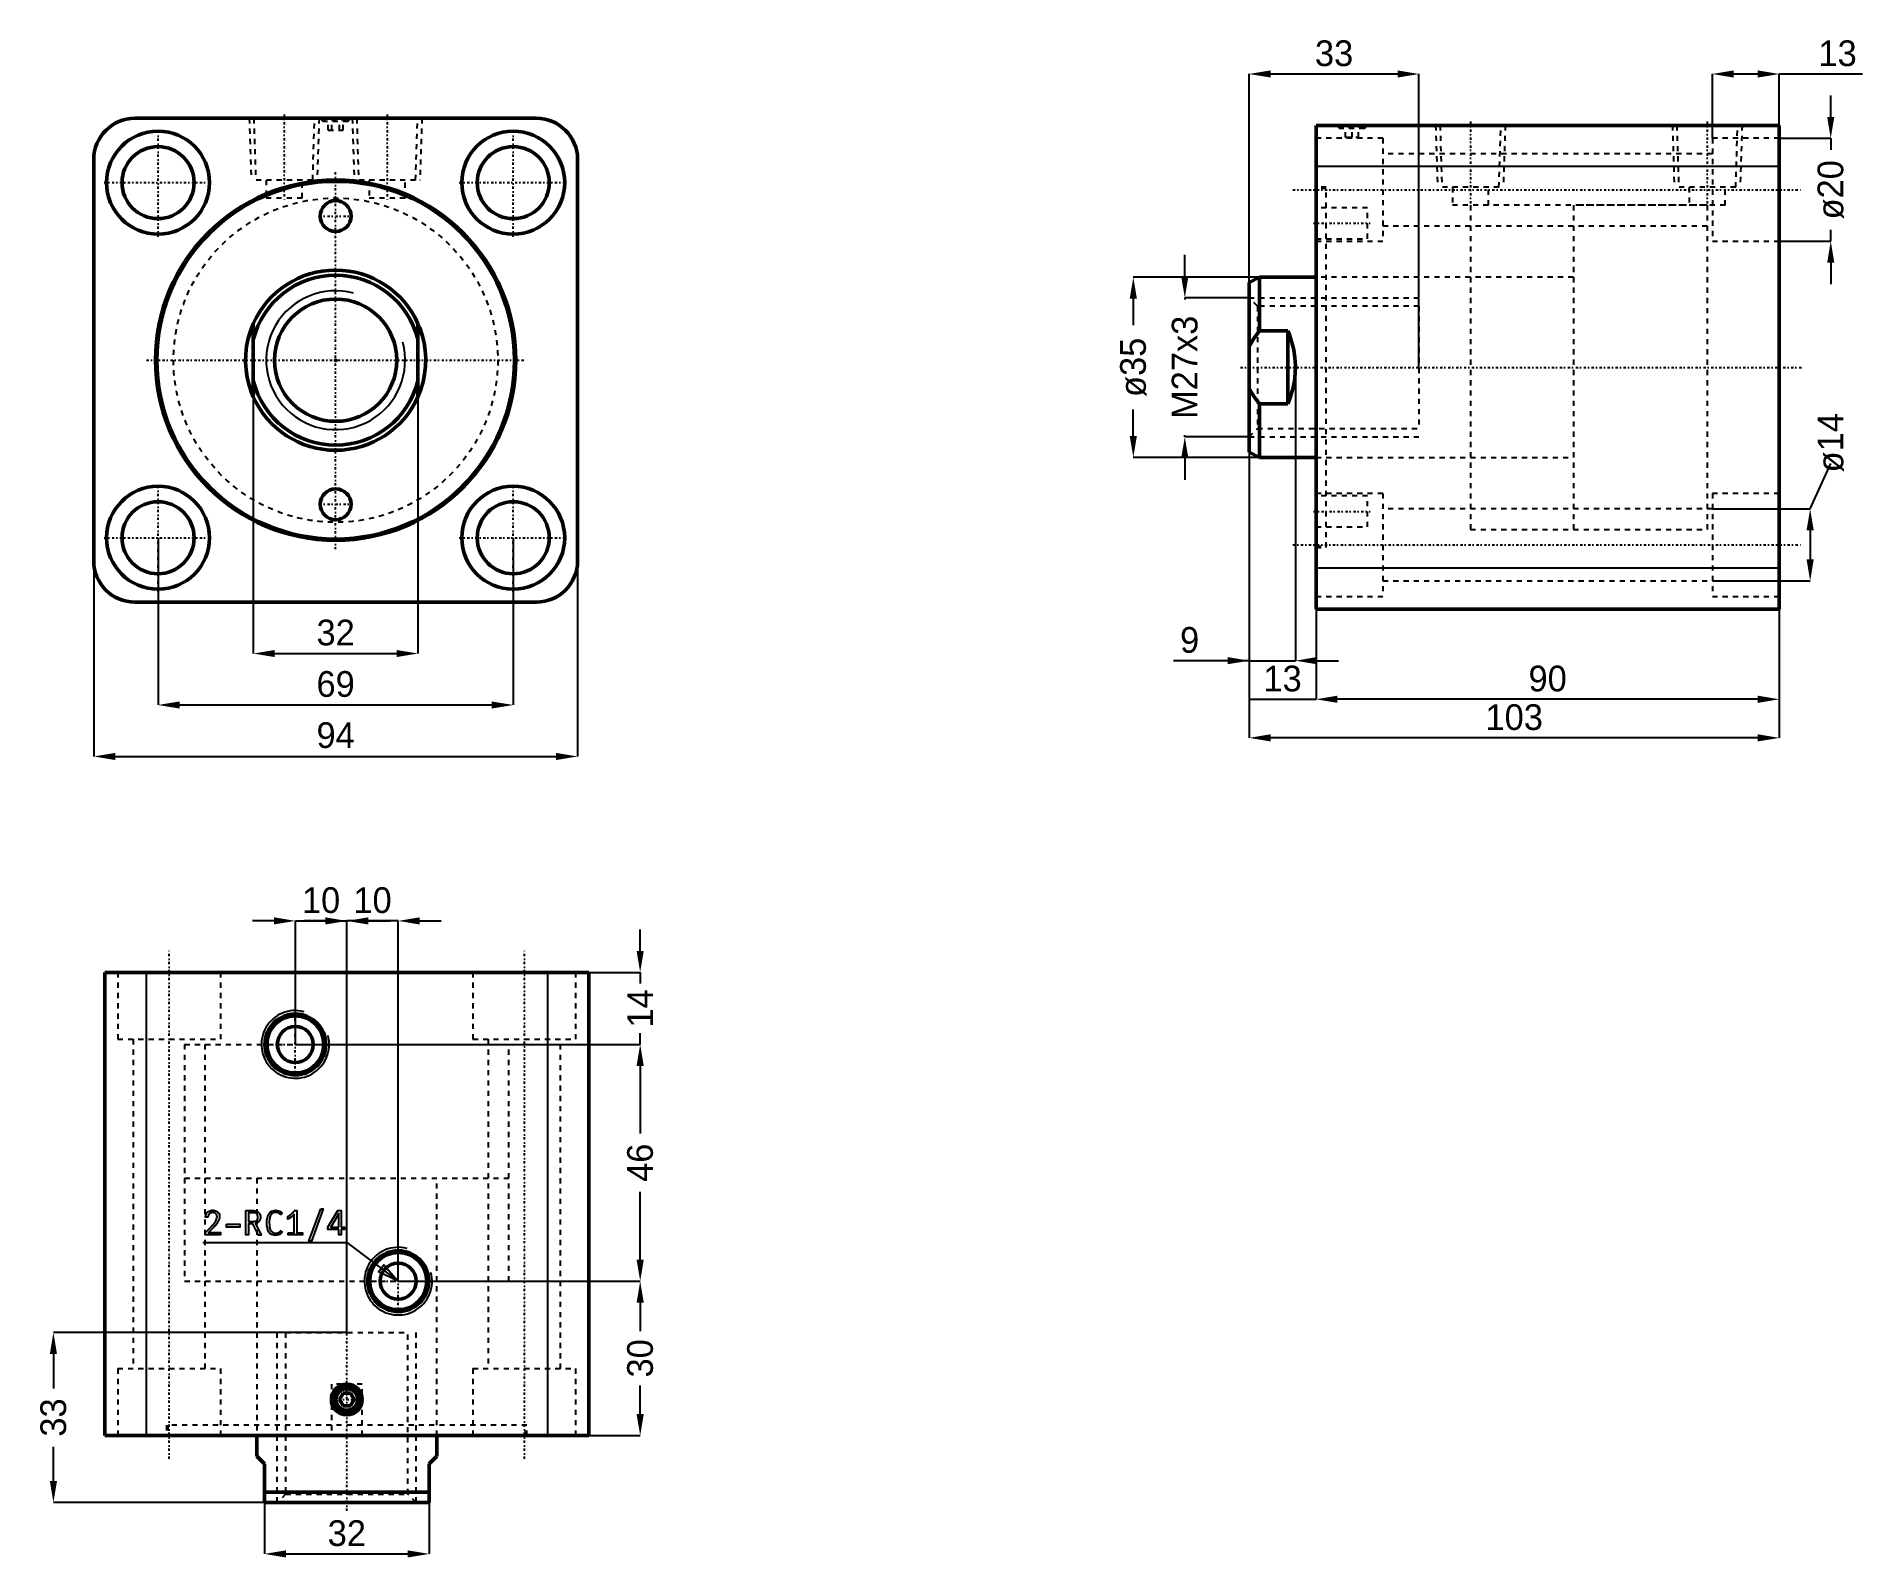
# Model space of a CAD drawing. Header units: millimetres. Extents: x -58 to 297, y -233 to 63.
import ezdxf

# ---------------------------------------------------------------- set-up
doc = ezdxf.new("R2010")
doc.units = ezdxf.units.MM
doc.linetypes.add('Center', pattern=[1.5, 0.45, -0.5, 0.05, -0.5])
doc.linetypes.add('Dashed', pattern=[2, 1, -1])
for name, color, linetype, lineweight in [('2d ConnectionPoints', 7, 'Continuous', 50), ('AM_0', 7, 'Continuous', 50), ('AM_4', 3, 'Continuous', 25), ('AM_5', 3, 'Continuous', 25), ('AM_7', 7, 'Center', 25), ('AM_9', 6, 'Dashed', 25)]:
    doc.layers.add(name, color=color, linetype=linetype, lineweight=lineweight)
doc.dimstyles.new('ISO-25', dxfattribs={"dimtxt": 2.5, "dimasz": 2.5, "dimexe": 1.25, "dimexo": 0.625, "dimtad": 1, "dimtxsty": 'Standard', "dimcen": 2.5, "dimadec": 0, "dimazin": 0, "dimtfac": 1, "dimtmove": 0, "dimatfit": 3, "dimfxl": 1, "dimarcsym": 0})

# ---------------------------------------------------------------- blocks, each defined once
blk = doc.blocks.new('1_RODcxhc_a_sd_63_20_IN_0_in_CXHC_A_IN_SD_63_20ST_0__CN_0')
at = {"layer": 'AM_0'}
for p, q in [((-16, -7.09), (-16, 7.09)), ((16, 7.09), (16, -7.09))]:
    blk.add_line(p, q, dxfattribs=at)
for points in [[(-16, 7.09), (-16.56, 5.67), (-16.99, 4.2), (-17.29, 2.71), (-17.46, 1.19), (-17.5, -0.34), (-17.4, -1.86), (-17.17, -3.37), (-16.81, -4.85), (-16.33, -6.3), (-16, -7.09)], [(16, -7.09), (16.56, -5.67), (16.99, -4.2), (17.29, -2.71), (17.46, -1.19), (17.5, 0.34), (17.4, 1.86), (17.17, 3.37), (16.81, 4.85), (16.33, 6.3), (16, 7.09)]]:
    blk.add_lwpolyline(points, dxfattribs=at)
blk.add_circle((0, 0), 11.88, dxfattribs=at)
for radius, start, end in [(17.5, 23.8955, 156.1045), (16.5, 14.1411, 165.8589), (16.5, 194.1411, 345.8589), (17.5, 203.8955, 336.1045)]:
    blk.add_arc((0, 0), radius, start, end, dxfattribs=at)
at = {"layer": 'AM_5'}
blk.add_arc((0, 0), 13.5, 75, 15, dxfattribs=at)
blk = doc.blocks.new('2_bodycxhc_a_sd_63_20_0_in_CXHC_A_IN_SD_63_20ST_0__CN_0')
at = {"layer": 'AM_0'}
for p, q in [((39, 47), (-39, 47)), ((-47, 39), (-47, -39)), ((47, -39), (47, 39)), ((-39, -47), (39, -47))]:
    blk.add_line(p, q, dxfattribs=at)
for centre, radius in [((-34.5, 34.5), 10), ((34.5, 34.5), 10), ((-34.5, 34.5), 7), ((34.5, 34.5), 7), ((0, 0), 35), ((0, 0), 34.75), ((0, 28), 3), ((-34.5, -34.5), 10), ((34.5, -34.5), 10), ((-34.5, -34.5), 7), ((0, -28), 3), ((34.5, -34.5), 7)]:
    blk.add_circle(centre, radius, dxfattribs=at)
for centre, start, end in [((-39, 39), 90, 180), ((39, 39), 0, 90), ((-39, -39), 180, 270), ((39, -39), 270, 360)]:
    blk.add_arc(centre, 8, start, end, dxfattribs=at)
at = {"layer": 'AM_5', "linetype": 'Dashed'}
for p, q in [((-16.77, 47), (-16.39, 35)), ((-3.23, 47), (-3.61, 35)), ((3.23, 47), (3.61, 35)), ((16.77, 47), (16.39, 35))]:
    blk.add_line(p, q, dxfattribs=at)
at = {"layer": 'AM_7'}
for p, q in [((-10, 47.77), (-10, 30.73)), ((0, 47.03), (0, 46.37)), ((10, 47.77), (10, 30.73)), ((-34.5, 24), (-34.5, 45)), ((34.5, 24), (34.5, 45)), ((0, -36.75), (0, 36.75)), ((-45, 34.5), (-24, 34.5)), ((24, 34.5), (45, 34.5)), ((-3.15, 28), (3.15, 28)), ((-36.75, 0), (36.75, 0)), ((-34.5, -45), (-34.5, -24)), ((34.5, -45), (34.5, -24)), ((-3.15, -28), (3.15, -28)), ((-45, -34.5), (-24, -34.5)), ((24, -34.5), (45, -34.5))]:
    blk.add_line(p, q, dxfattribs=at)
at = {"layer": 'AM_9'}
for p, q in [((-15.91, 47), (-15.54, 35)), ((-4.46, 35), (-4.09, 47)), ((-3, 47), (-2.4, 46.4)), ((-2.1, 46.7), (-2.4, 46.4)), ((2.4, 46.4), (-2.4, 46.4)), ((2.1, 46.7), (-2.1, 46.7)), ((-1.44, 44.7), (-1.44, 46.7)), ((-0.72, 44.7), (-0.72, 46.7)), ((0.72, 44.7), (0.72, 46.7)), ((1.44, 44.7), (1.44, 46.7)), ((2.4, 46.4), (2.1, 46.7)), ((2.4, 46.4), (3, 47)), ((4.09, 47), (4.46, 35)), ((15.54, 35), (15.91, 47)), ((-1.44, 44.7), (1.44, 44.7)), ((-4.46, 35), (-15.54, 35)), ((-13.5, 35), (-13.5, 31.5)), ((-6.5, 31.5), (-6.5, 35)), ((15.54, 35), (4.46, 35)), ((6.5, 35), (6.5, 31.5)), ((13.5, 31.5), (13.5, 35)), ((-6.5, 31.5), (-13.5, 31.5)), ((13.5, 31.5), (6.5, 31.5))]:
    blk.add_line(p, q, dxfattribs=at)
blk.add_circle((0, 0), 31.5, dxfattribs=at)
blk = doc.blocks.new('*D3')
at = {"layer": 'AM_5', "color": 0, "lineweight": -2}
for p, q in [((-34.5, -34.5), (-34.5, -67)), ((34.5, -34.5), (34.5, -67)), ((-30.33, -67), (30.33, -67))]:
    blk.add_line(p, q, dxfattribs=at)
at = {"layer": 'AM_5', "color": 0}
for points in [[(-30.33, -66.31), (-30.33, -67.69), (-34.5, -67)], [(30.33, -67.69), (30.33, -66.31), (34.5, -67)]]:
    blk.add_solid(points, dxfattribs=at)
at = {"layer": 'Defpoints', "color": 0}
for p in [(-34.5, -34.5), (34.5, -34.5), (34.5, -67)]:
    blk.add_point(p, dxfattribs=at)
at = {"layer": 'AM_5', "color": 0, "insert": (0, -62.95), "char_height": 5, "attachment_point": 5}
blk.add_mtext('69', dxfattribs=at)
blk = doc.blocks.new('*D4')
at = {"layer": 'AM_5', "color": 0, "lineweight": -2}
for p, q in [((-47, -39), (-47, -77)), ((47, -39), (47, -77)), ((-42.83, -77), (42.83, -77))]:
    blk.add_line(p, q, dxfattribs=at)
at = {"layer": 'AM_5', "color": 0}
for points in [[(-42.83, -76.31), (-42.83, -77.69), (-47, -77)], [(42.83, -77.69), (42.83, -76.31), (47, -77)]]:
    blk.add_solid(points, dxfattribs=at)
at = {"layer": 'Defpoints', "color": 0}
for p in [(-47, -39), (47, -39), (47, -77)]:
    blk.add_point(p, dxfattribs=at)
at = {"layer": 'AM_5', "color": 0, "insert": (0, -72.89), "char_height": 5, "attachment_point": 5}
blk.add_mtext('94', dxfattribs=at)
blk = doc.blocks.new('*D5')
at = {"layer": 'AM_5', "color": 0, "lineweight": -2}
for p, q in [((-16, 0), (-16, -57)), ((16, 0), (16, -57)), ((-11.83, -57), (11.83, -57))]:
    blk.add_line(p, q, dxfattribs=at)
at = {"layer": 'AM_5', "color": 0}
for points in [[(-11.83, -56.31), (-11.83, -57.69), (-16, -57)], [(11.83, -57.69), (11.83, -56.31), (16, -57)]]:
    blk.add_solid(points, dxfattribs=at)
at = {"layer": 'Defpoints', "color": 0}
for p in [(-16, 0), (16, 0), (16, -57)]:
    blk.add_point(p, dxfattribs=at)
at = {"layer": 'AM_5', "color": 0, "insert": (0, -52.95), "char_height": 5, "attachment_point": 5}
blk.add_mtext('32', dxfattribs=at)
blk = doc.blocks.new('1_RODcxhc_a_sd_63_20_IN_0_in_CXHC_A_IN_SD_63_20ST_0__CN_2')
at = {"layer": 'AM_0'}
for p, q in [((-11, 17.5), (-13, 16.5)), ((-13, 16.5), (-13, -16.5)), ((0, 17.5), (-11, 17.5)), ((-11, 17.5), (-11, 7.09)), ((-5.5, 7.09), (-11, 7.09)), ((-5.5, 7.09), (-5.5, -7.09)), ((-11, -7.09), (-5.5, -7.09)), ((-11, -7.09), (-11, -17.5)), ((-13, -16.5), (-11, -17.5)), ((-11, -17.5), (0, -17.5))]:
    blk.add_line(p, q, dxfattribs=at)
for points in [[(-11, 7.09), (-12.08, 5.62), (-13, 4.03)], [(-5.5, -7.09), (-4.94, -5.67), (-4.51, -4.2), (-4.21, -2.71), (-4.04, -1.19), (-4, 0.34), (-4.1, 1.86), (-4.33, 3.37), (-4.69, 4.85), (-5.17, 6.3), (-5.5, 7.09)], [(-13, -4.03), (-12.53, -4.91), (-11.99, -5.75), (-11, -7.09)]]:
    blk.add_lwpolyline(points, dxfattribs=at)
at = {"layer": 'AM_5', "linetype": 'Dashed'}
for p, q in [((-13, 13.5), (20, 13.5)), ((-13, -13.5), (20, -13.5))]:
    blk.add_line(p, q, dxfattribs=at)
at = {"layer": 'AM_9'}
for p, q in [((76, 31.5), (50, 31.5)), ((50, 31.5), (50, -31.5)), ((76, 31.5), (76, -31.5)), ((50, 17.5), (0, 17.5)), ((-11.38, 11.88), (-13, 13.5)), ((20, 11.88), (-11.38, 11.88)), ((-11.38, 11.88), (-11.38, -11.88)), ((20, 11.88), (20, -11.88)), ((-13, -13.5), (-11.38, -11.88)), ((-11.38, -11.88), (20, -11.88)), ((0, -17.5), (50, -17.5)), ((50, -31.5), (76, -31.5))]:
    blk.add_line(p, q, dxfattribs=at)
blk = doc.blocks.new('2_bodycxhc_a_sd_63_20_0_in_CXHC_A_IN_SD_63_20ST_0__CN_2')
at = {"layer": 'AM_0'}
for p, q in [((90, 47), (0, 47)), ((0, -47), (0, 47)), ((90, -47), (90, 47)), ((90, -47), (0, -47))]:
    blk.add_line(p, q, dxfattribs=at)
at = {"layer": 'AM_4'}
for p, q in [((90, 39), (0, 39)), ((90, -39), (0, -39))]:
    blk.add_line(p, q, dxfattribs=at)
at = {"layer": 'AM_5', "linetype": 'Dashed'}
for p, q in [((23.23, 47), (23.61, 35)), ((36.77, 47), (36.39, 35)), ((69.23, 47), (69.61, 35)), ((82.77, 47), (82.39, 35))]:
    blk.add_line(p, q, dxfattribs=at)
at = {"layer": 'AM_7'}
for p, q in [((7, 47.03), (7, 46.37)), ((30, 47.77), (30, 30.73)), ((76, 47.77), (76, 30.73)), ((-4.5, 34.5), (94.5, 34.5)), ((-0.5, 28), (10.5, 28)), ((-14.65, 0), (94.5, 0)), ((-0.5, -28), (10.5, -28)), ((-4.5, -34.5), (94.5, -34.5))]:
    blk.add_line(p, q, dxfattribs=at)
at = {"layer": 'AM_9'}
for p, q in [((4, 47), (4.6, 46.4)), ((4.9, 46.7), (4.6, 46.4)), ((9.4, 46.4), (4.6, 46.4)), ((9.1, 46.7), (4.9, 46.7)), ((5.75, 44.7), (5.75, 46.7)), ((7, 44.7), (7, 46.7)), ((8.25, 44.7), (8.25, 46.7)), ((9.4, 46.4), (9.1, 46.7)), ((9.4, 46.4), (10, 47)), ((24.09, 47), (24.46, 35)), ((35.54, 35), (35.91, 47)), ((70.09, 47), (70.46, 35)), ((81.54, 35), (81.91, 47)), ((13, 44.5), (0, 44.5)), ((5.75, 44.7), (8.25, 44.7)), ((13, 44.5), (13, 24.5)), ((90, 44.5), (77, 44.5)), ((77, 44.5), (77, 24.5)), ((77, 41.5), (13, 41.5)), ((2, 35), (0, 35)), ((2, 34.75), (0, 34.75)), ((2, -35), (2, 35)), ((35.54, 35), (24.46, 35)), ((26.5, 35), (26.5, 31.5)), ((33.5, 31.5), (33.5, 35)), ((81.54, 35), (70.46, 35)), ((72.5, 35), (72.5, 31.5)), ((79.5, 31.5), (79.5, 35)), ((10, 31), (0, 31)), ((10, 25), (10, 31)), ((79.5, 31.5), (26.5, 31.5)), ((30, 31.5), (30, -31.5)), ((76, 31.5), (76, -31.5)), ((0, 25), (10, 25)), ((13, 27.5), (77, 27.5)), ((0, 24.5), (13, 24.5)), ((77, 24.5), (90, 24.5)), ((30, 17.5), (0, 17.5)), ((0, -17.5), (30, -17.5)), ((13, -24.5), (0, -24.5)), ((13, -24.5), (13, -44.5)), ((90, -24.5), (77, -24.5)), ((77, -24.5), (77, -44.5)), ((10, -25), (0, -25)), ((10, -31), (10, -25)), ((77, -27.5), (13, -27.5)), ((0, -31), (10, -31)), ((30, -31.5), (76, -31.5)), ((0, -34.75), (2, -34.75)), ((0, -35), (2, -35)), ((13, -41.5), (77, -41.5)), ((0, -44.5), (13, -44.5)), ((77, -44.5), (90, -44.5))]:
    blk.add_line(p, q, dxfattribs=at)
blk = doc.blocks.new('*D19')
at = {"layer": 'AM_5', "color": 0, "lineweight": -2}
for p, q in [((179.48, 16.11), (154.98, 16.11)), ((154.98, 11.95), (154.98, 6.78)), ((154.98, -14.72), (154.98, -9.55)), ((179.48, -18.89), (154.98, -18.89))]:
    blk.add_line(p, q, dxfattribs=at)
at = {"layer": 'AM_5', "color": 0}
for points in [[(155.67, 11.95), (154.28, 11.95), (154.98, 16.11)], [(154.28, -14.72), (155.67, -14.72), (154.98, -18.89)]]:
    blk.add_solid(points, dxfattribs=at)
at = {"layer": 'Defpoints', "color": 0}
for p in [(179.48, 16.11), (154.98, -18.89), (179.48, -18.89)]:
    blk.add_point(p, dxfattribs=at)
at = {"layer": 'AM_5', "color": 0, "insert": (154.98, -1.39), "char_height": 5, "attachment_point": 5, "rotation": 90}
blk.add_mtext('ø35', dxfattribs=at)
blk = doc.blocks.new('*D20')
at = {"layer": 'AM_5', "color": 0, "lineweight": -2}
for p, q in [((177.48, -1.39), (177.48, -58.39)), ((186.48, -1.39), (186.48, -58.39)), ((177.48, -58.39), (162.76, -58.39)), ((177.48, -58.39), (186.48, -58.39)), ((190.64, -58.39), (194.81, -58.39))]:
    blk.add_line(p, q, dxfattribs=at)
at = {"layer": 'AM_5', "color": 0}
for points in [[(173.31, -59.08), (173.31, -57.69), (177.48, -58.39)], [(190.64, -57.69), (190.64, -59.08), (186.48, -58.39)]]:
    blk.add_solid(points, dxfattribs=at)
at = {"layer": 'Defpoints', "color": 0}
for p in [(177.48, -1.39), (186.48, -1.39), (186.48, -58.39)]:
    blk.add_point(p, dxfattribs=at)
at = {"layer": 'AM_5', "color": 0, "insert": (165.92, -54.39), "char_height": 5, "attachment_point": 5}
blk.add_mtext('9', dxfattribs=at)
blk = doc.blocks.new('*D21')
at = {"layer": 'AM_5', "color": 0, "lineweight": -2}
for p, q in [((177.48, -1.39), (177.48, -65.89)), ((190.48, -40.39), (190.48, -65.89)), ((177.48, -65.89), (190.48, -65.89))]:
    blk.add_line(p, q, dxfattribs=at)
at = {"layer": 'Defpoints', "color": 0}
for p in [(177.48, -1.39), (190.48, -40.39), (190.48, -65.89)]:
    blk.add_point(p, dxfattribs=at)
at = {"layer": 'AM_5', "color": 0, "insert": (183.98, -61.89), "char_height": 5, "attachment_point": 5}
blk.add_mtext('13', dxfattribs=at)
blk = doc.blocks.new('*D22')
at = {"layer": 'AM_5', "color": 0, "lineweight": -2}
for p, q in [((190.48, -40.39), (190.48, -65.89)), ((280.48, -48.39), (280.48, -65.89)), ((276.31, -65.89), (194.64, -65.89))]:
    blk.add_line(p, q, dxfattribs=at)
at = {"layer": 'AM_5', "color": 0}
for points in [[(194.64, -65.19), (194.64, -66.58), (190.48, -65.89)], [(276.31, -66.58), (276.31, -65.19), (280.48, -65.89)]]:
    blk.add_solid(points, dxfattribs=at)
at = {"layer": 'Defpoints', "color": 0}
for p in [(190.48, -40.39), (280.48, -48.39), (190.48, -65.89)]:
    blk.add_point(p, dxfattribs=at)
at = {"layer": 'AM_5', "color": 0, "insert": (235.48, -61.89), "char_height": 5, "attachment_point": 5}
blk.add_mtext('90', dxfattribs=at)
blk = doc.blocks.new('*D23')
at = {"layer": 'AM_5', "color": 0, "lineweight": -2}
for p, q in [((177.48, -1.39), (177.48, -73.39)), ((280.48, -48.39), (280.48, -73.39)), ((276.31, -73.39), (181.64, -73.39))]:
    blk.add_line(p, q, dxfattribs=at)
at = {"layer": 'AM_5', "color": 0}
for points in [[(181.64, -72.69), (181.64, -74.08), (177.48, -73.39)], [(276.31, -74.08), (276.31, -72.69), (280.48, -73.39)]]:
    blk.add_solid(points, dxfattribs=at)
at = {"layer": 'Defpoints', "color": 0}
for p in [(177.48, -1.39), (280.48, -48.39), (177.48, -73.39)]:
    blk.add_point(p, dxfattribs=at)
at = {"layer": 'AM_5', "color": 0, "insert": (228.98, -69.39), "char_height": 5, "attachment_point": 5}
blk.add_mtext('103', dxfattribs=at)
blk = doc.blocks.new('*D24')
at = {"layer": 'AM_5', "color": 0, "lineweight": -2}
for p, q in [((286.48, -28.89), (290.48, -20.05)), ((267.48, -28.89), (286.48, -28.89)), ((286.48, -33.05), (286.48, -38.72)), ((267.48, -42.89), (286.48, -42.89))]:
    blk.add_line(p, q, dxfattribs=at)
at = {"layer": 'AM_5', "color": 0}
for points in [[(287.17, -33.05), (285.78, -33.05), (286.48, -28.89)], [(285.78, -38.72), (287.17, -38.72), (286.48, -42.89)]]:
    blk.add_solid(points, dxfattribs=at)
at = {"layer": 'Defpoints', "color": 0}
for p in [(267.48, -28.89), (267.48, -42.89), (286.48, -42.89)]:
    blk.add_point(p, dxfattribs=at)
at = {"layer": 'AM_5', "color": 0, "insert": (290.48, -16.05), "char_height": 5, "attachment_point": 5, "rotation": 90}
blk.add_mtext('ø14', dxfattribs=at)
blk = doc.blocks.new('*D25')
at = {"layer": 'AM_5', "color": 0, "lineweight": -2}
for p, q in [((290.48, 47.28), (290.48, 51.45)), ((280.48, 43.11), (290.48, 43.11)), ((290.48, 43.11), (290.48, 40.86)), ((290.48, 23.11), (290.48, 25.36)), ((280.48, 23.11), (290.48, 23.11)), ((290.48, 18.95), (290.48, 14.78))]:
    blk.add_line(p, q, dxfattribs=at)
at = {"layer": 'AM_5', "color": 0}
for points in [[(289.78, 47.28), (291.17, 47.28), (290.48, 43.11)], [(291.17, 18.95), (289.78, 18.95), (290.48, 23.11)]]:
    blk.add_solid(points, dxfattribs=at)
at = {"layer": 'Defpoints', "color": 0}
for p in [(280.48, 43.11), (290.48, 43.11), (280.48, 23.11)]:
    blk.add_point(p, dxfattribs=at)
at = {"layer": 'AM_5', "color": 0, "insert": (290.48, 33.11), "char_height": 5, "attachment_point": 5, "rotation": 90}
blk.add_mtext('ø20', dxfattribs=at)
blk = doc.blocks.new('*D26')
at = {"layer": 'AM_5', "color": 0, "lineweight": -2}
for p, q in [((267.48, 43.11), (267.48, 55.61)), ((271.64, 55.61), (276.31, 55.61)), ((280.48, 43.11), (280.48, 55.61)), ((280.48, 55.61), (296.64, 55.61))]:
    blk.add_line(p, q, dxfattribs=at)
at = {"layer": 'AM_5', "color": 0}
for points in [[(271.64, 56.31), (271.64, 54.92), (267.48, 55.61)], [(276.31, 54.92), (276.31, 56.31), (280.48, 55.61)]]:
    blk.add_solid(points, dxfattribs=at)
at = {"layer": 'Defpoints', "color": 0}
for p in [(280.48, 55.61), (267.48, 43.11), (280.48, 43.11)]:
    blk.add_point(p, dxfattribs=at)
at = {"layer": 'AM_5', "color": 0, "insert": (291.81, 59.61), "char_height": 5, "attachment_point": 5}
blk.add_mtext('13', dxfattribs=at)
blk = doc.blocks.new('*D27')
at = {"layer": 'AM_5', "color": 0, "lineweight": -2}
for p, q in [((177.48, -1.39), (177.48, 55.61)), ((181.64, 55.61), (206.31, 55.61)), ((210.48, -1.39), (210.48, 55.61))]:
    blk.add_line(p, q, dxfattribs=at)
at = {"layer": 'AM_5', "color": 0}
for points in [[(181.64, 56.31), (181.64, 54.92), (177.48, 55.61)], [(206.31, 54.92), (206.31, 56.31), (210.48, 55.61)]]:
    blk.add_solid(points, dxfattribs=at)
at = {"layer": 'Defpoints', "color": 0}
for p in [(210.48, 55.61), (177.48, -1.39), (210.48, -1.39)]:
    blk.add_point(p, dxfattribs=at)
at = {"layer": 'AM_5', "color": 0, "insert": (193.98, 59.61), "char_height": 5, "attachment_point": 5}
blk.add_mtext('33', dxfattribs=at)
blk = doc.blocks.new('*D28')
at = {"layer": 'AM_5', "color": 0, "lineweight": -2}
for p, q in [((164.98, 16.28), (164.98, 20.45)), ((177.48, 12.11), (164.98, 12.11)), ((164.98, 12.11), (164.98, 11.78)), ((164.98, -14.89), (164.98, -14.55)), ((177.48, -14.89), (164.98, -14.89)), ((164.98, -19.05), (164.98, -23.22))]:
    blk.add_line(p, q, dxfattribs=at)
at = {"layer": 'AM_5', "color": 0}
for points in [[(164.28, 16.28), (165.67, 16.28), (164.98, 12.11)], [(165.67, -19.05), (164.28, -19.05), (164.98, -14.89)]]:
    blk.add_solid(points, dxfattribs=at)
at = {"layer": 'Defpoints', "color": 0}
for p in [(177.48, 12.11), (164.98, -14.89), (177.48, -14.89)]:
    blk.add_point(p, dxfattribs=at)
at = {"layer": 'AM_5', "color": 0, "insert": (164.98, -1.39), "char_height": 5, "attachment_point": 5, "rotation": 90}
blk.add_mtext('M27x3', dxfattribs=at)
blk = doc.blocks.new('1_RODcxhc_a_sd_63_20_IN_0_in_CXHC_A_IN_SD_63_20ST_0__CN_4')
at = {"layer": 'AM_0'}
for p, q in [((-17.5, 0), (-17.5, -4)), ((17.5, -4), (17.5, 0)), ((-16, -5.5), (-17.5, -4)), ((-16, -13), (-16, -5.5)), ((17.5, -4), (16, -5.5)), ((16, -5.5), (16, -13)), ((-16, -11), (16, -11)), ((-16, -13), (16, -13))]:
    blk.add_line(p, q, dxfattribs=at)
at = {"layer": 'AM_5', "linetype": 'Dashed'}
for p, q in [((-13.5, -13), (-13.5, 20)), ((13.5, -13), (13.5, 20))]:
    blk.add_line(p, q, dxfattribs=at)
at = {"layer": 'AM_7'}
blk.add_line((0, -14.65), (0, 94.5), dxfattribs=at)
at = {"layer": 'AM_9'}
for p, q in [((-31.5, 76), (31.5, 76)), ((-31.5, 76), (-31.5, 50)), ((31.5, 50), (31.5, 76)), ((-31.5, 50), (31.5, 50)), ((-17.5, 50), (-17.5, 0)), ((17.5, 0), (17.5, 50)), ((-11.876, 20), (11.876, 20)), ((-11.876, 20), (-11.876, -11.376)), ((11.876, -11.376), (11.876, 20)), ((-11.876, -11.376), (-13.5, -13)), ((-11.876, -11.376), (11.876, -11.376)), ((13.5, -13), (11.876, -11.376))]:
    blk.add_line(p, q, dxfattribs=at)
blk = doc.blocks.new('2_bodycxhc_a_sd_63_20_0_in_CXHC_A_IN_SD_63_20ST_0__CN_4')
at = {"layer": 'AM_0'}
for p, q in [((-47, 90), (-47, 0)), ((47, 90), (-47, 90)), ((47, 90), (47, 0)), ((-0.72, 8.25), (-1.44, 7)), ((0.72, 8.25), (-0.72, 8.25)), ((1.44, 7), (0.72, 8.25)), ((-1.44, 7), (-0.72, 5.75)), ((-0.72, 5.75), (0.72, 5.75)), ((0.72, 5.75), (1.44, 7)), ((47, 0), (-47, 0))]:
    blk.add_line(p, q, dxfattribs=at)
for centre, radius in [((-10, 76), 5.91), ((-10, 76), 5.54), ((-10, 76), 3.5), ((10, 30), 5.91), ((10, 30), 5.54), ((10, 30), 3.5), ((0, 7), 3), ((0, 7), 2.4), ((0, 7), 2.1)]:
    blk.add_circle(centre, radius, dxfattribs=at)
at = {"layer": 'AM_4'}
for p, q in [((-39, 90), (-39, 0)), ((39, 90), (39, 0))]:
    blk.add_line(p, q, dxfattribs=at)
at = {"layer": 'AM_5'}
for centre in [(-10, 76), (10, 30)]:
    blk.add_arc(centre, 6.58, 75, 15, dxfattribs=at)
at = {"layer": 'AM_7'}
for p, q in [((-34.5, -4.5), (-34.5, 94.5)), ((34.5, -4.5), (34.5, 94.5)), ((-10, 69.79), (-10, 82.21)), ((-16.21, 76), (-3.79, 76)), ((10, 23.79), (10, 36.21)), ((3.79, 30), (16.21, 30)), ((-3.15, 7), (3.15, 7))]:
    blk.add_line(p, q, dxfattribs=at)
at = {"layer": 'AM_9'}
for p, q in [((-44.5, 90), (-44.5, 77)), ((-24.5, 77), (-24.5, 90)), ((24.5, 90), (24.5, 77)), ((44.5, 77), (44.5, 90)), ((-44.5, 77), (-24.5, 77)), ((-41.5, 77), (-41.5, 13)), ((-31.5, 76), (31.5, 76)), ((-31.5, 76), (-31.5, 30)), ((-27.5, 13), (-27.5, 77)), ((24.5, 77), (44.5, 77)), ((27.5, 77), (27.5, 13)), ((31.5, 30), (31.5, 76)), ((41.5, 13), (41.5, 77)), ((-31.5, 30), (31.5, 30)), ((-17.5, 30), (-17.5, 0)), ((17.5, 0), (17.5, 30)), ((-44.5, 13), (-24.5, 13)), ((-44.5, 13), (-44.5, 0)), ((-24.5, 0), (-24.5, 13)), ((24.5, 13), (44.5, 13)), ((24.5, 13), (24.5, 0)), ((44.5, 0), (44.5, 13)), ((3, 10), (-3, 10)), ((-3, 10), (-3, 0)), ((3, 0), (3, 10)), ((35, 2), (-35, 2)), ((-35, 2), (-35, 0)), ((-34.75, 2), (-34.75, 0)), ((34.75, 0), (34.75, 2)), ((35, 0), (35, 2))]:
    blk.add_line(p, q, dxfattribs=at)
blk = doc.blocks.new('*D40')
at = {"layer": 'AM_5', "color": 0, "lineweight": -2}
for p, q in [((-13.83, -221.95), (-13.83, -231.95)), ((18.17, -221.95), (18.17, -231.95)), ((-9.67, -231.95), (14, -231.95))]:
    blk.add_line(p, q, dxfattribs=at)
at = {"layer": 'AM_5', "color": 0}
for points in [[(-9.67, -231.26), (-9.67, -232.65), (-13.83, -231.95)], [(14, -232.65), (14, -231.26), (18.17, -231.95)]]:
    blk.add_solid(points, dxfattribs=at)
at = {"layer": 'Defpoints', "color": 0}
for p in [(-13.83, -221.95), (18.17, -221.95), (18.17, -231.95)]:
    blk.add_point(p, dxfattribs=at)
at = {"layer": 'AM_5', "color": 0, "insert": (2.17, -227.95), "char_height": 5, "attachment_point": 5}
blk.add_mtext('32', dxfattribs=at)
blk = doc.blocks.new('*D41')
at = {"layer": 'AM_5', "color": 0, "lineweight": -2}
for p, q in [((2.17, -188.95), (-54.83, -188.95)), ((-54.83, -193.12), (-54.83, -199.79)), ((-54.83, -217.79), (-54.83, -211.12)), ((-13.83, -221.95), (-54.83, -221.95))]:
    blk.add_line(p, q, dxfattribs=at)
at = {"layer": 'AM_5', "color": 0}
for points in [[(-54.14, -193.12), (-55.53, -193.12), (-54.83, -188.95)], [(-55.53, -217.79), (-54.14, -217.79), (-54.83, -221.95)]]:
    blk.add_solid(points, dxfattribs=at)
at = {"layer": 'Defpoints', "color": 0}
for p in [(-54.83, -188.95), (2.17, -188.95), (-13.83, -221.95)]:
    blk.add_point(p, dxfattribs=at)
at = {"layer": 'AM_5', "color": 0, "insert": (-54.83, -205.45), "char_height": 5, "attachment_point": 5, "rotation": 90}
blk.add_mtext('33', dxfattribs=at)
blk = doc.blocks.new('*D42')
at = {"layer": 'AM_5', "color": 0, "lineweight": -2}
for p, q in [((12.17, -178.95), (59.17, -178.95)), ((59.17, -183.12), (59.17, -188.7)), ((59.17, -204.79), (59.17, -199.2)), ((49.17, -208.95), (59.17, -208.95))]:
    blk.add_line(p, q, dxfattribs=at)
at = {"layer": 'AM_5', "color": 0}
for points in [[(59.86, -183.12), (58.47, -183.12), (59.17, -178.95)], [(58.47, -204.79), (59.86, -204.79), (59.17, -208.95)]]:
    blk.add_solid(points, dxfattribs=at)
at = {"layer": 'Defpoints', "color": 0}
for p in [(12.17, -178.95), (59.17, -178.95), (49.17, -208.95)]:
    blk.add_point(p, dxfattribs=at)
at = {"layer": 'AM_5', "color": 0, "insert": (59.17, -193.95), "char_height": 5, "attachment_point": 5, "rotation": 90}
blk.add_mtext('30', dxfattribs=at)
blk = doc.blocks.new('*D43')
at = {"layer": 'AM_5', "color": 0, "lineweight": -2}
for p, q in [((-7.83, -132.95), (59.17, -132.95)), ((59.17, -137.12), (59.17, -150.29)), ((59.17, -174.79), (59.17, -161.62)), ((12.17, -178.95), (59.17, -178.95))]:
    blk.add_line(p, q, dxfattribs=at)
at = {"layer": 'AM_5', "color": 0}
for points in [[(59.86, -137.12), (58.47, -137.12), (59.17, -132.95)], [(58.47, -174.79), (59.86, -174.79), (59.17, -178.95)]]:
    blk.add_solid(points, dxfattribs=at)
at = {"layer": 'Defpoints', "color": 0}
for p in [(-7.83, -132.95), (12.17, -178.95), (59.17, -178.95)]:
    blk.add_point(p, dxfattribs=at)
at = {"layer": 'AM_5', "color": 0, "insert": (59.17, -155.95), "char_height": 5, "attachment_point": 5, "rotation": 90}
blk.add_mtext('46', dxfattribs=at)
blk = doc.blocks.new('*D44')
at = {"layer": 'AM_5', "color": 0, "lineweight": -2}
for p, q in [((59.17, -114.79), (59.17, -110.62)), ((36.67, -118.95), (59.17, -118.95)), ((59.17, -118.95), (59.17, -121.12)), ((59.17, -132.95), (59.17, -130.79)), ((-7.83, -132.95), (59.17, -132.95)), ((59.17, -137.12), (59.17, -141.29))]:
    blk.add_line(p, q, dxfattribs=at)
at = {"layer": 'AM_5', "color": 0}
for points in [[(58.47, -114.79), (59.86, -114.79), (59.17, -118.95)], [(59.86, -137.12), (58.47, -137.12), (59.17, -132.95)]]:
    blk.add_solid(points, dxfattribs=at)
at = {"layer": 'Defpoints', "color": 0}
for p in [(36.67, -118.95), (-7.83, -132.95), (59.17, -132.95)]:
    blk.add_point(p, dxfattribs=at)
at = {"layer": 'AM_5', "color": 0, "insert": (59.17, -125.95), "char_height": 5, "attachment_point": 5, "rotation": 90}
blk.add_mtext('14', dxfattribs=at)
blk = doc.blocks.new('*D45')
at = {"layer": 'AM_5', "color": 0, "lineweight": -2}
for p, q in [((-12, -108.95), (-16.17, -108.95)), ((-7.83, -132.95), (-7.83, -108.95)), ((-7.83, -108.95), (2.17, -108.95)), ((2.17, -188.95), (2.17, -108.95)), ((6.33, -108.95), (10.5, -108.95))]:
    blk.add_line(p, q, dxfattribs=at)
at = {"layer": 'AM_5', "color": 0}
for points in [[(-12, -109.65), (-12, -108.26), (-7.83, -108.95)], [(6.33, -108.26), (6.33, -109.65), (2.17, -108.95)]]:
    blk.add_solid(points, dxfattribs=at)
at = {"layer": 'Defpoints', "color": 0}
for p in [(2.17, -108.95), (-7.83, -132.95), (2.17, -188.95)]:
    blk.add_point(p, dxfattribs=at)
at = {"layer": 'AM_5', "color": 0, "insert": (-2.83, -104.95), "char_height": 5, "attachment_point": 5}
blk.add_mtext('10', dxfattribs=at)
blk = doc.blocks.new('*D46')
at = {"layer": 'AM_5', "color": 0, "lineweight": -2}
for p, q in [((-2, -108.95), (-6.17, -108.95)), ((2.17, -188.95), (2.17, -108.95)), ((12.17, -108.95), (2.17, -108.95)), ((12.17, -178.95), (12.17, -108.95)), ((16.33, -108.95), (20.5, -108.95))]:
    blk.add_line(p, q, dxfattribs=at)
at = {"layer": 'AM_5', "color": 0}
for points in [[(-2, -109.65), (-2, -108.26), (2.17, -108.95)], [(16.33, -108.26), (16.33, -109.65), (12.17, -108.95)]]:
    blk.add_solid(points, dxfattribs=at)
at = {"layer": 'Defpoints', "color": 0}
for p in [(2.17, -108.95), (12.17, -178.95), (2.17, -188.95)]:
    blk.add_point(p, dxfattribs=at)
at = {"layer": 'AM_5', "color": 0, "insert": (7.17, -104.95), "char_height": 5, "attachment_point": 5}
blk.add_mtext('10', dxfattribs=at)
blk = doc.blocks.new('*D47')
at = {"layer": 'AM_5', "color": 0, "lineweight": -2}
for p, q in [((-13.83, -221.95), (-13.83, -231.95)), ((18.17, -221.95), (18.17, -231.95)), ((-9.67, -231.95), (14, -231.95))]:
    blk.add_line(p, q, dxfattribs=at)
at = {"layer": 'AM_5', "color": 0}
for points in [[(-9.67, -231.26), (-9.67, -232.65), (-13.83, -231.95)], [(14, -232.65), (14, -231.26), (18.17, -231.95)]]:
    blk.add_solid(points, dxfattribs=at)
at = {"layer": 'Defpoints', "color": 0}
for p in [(-13.83, -221.95), (18.17, -221.95), (18.17, -231.95)]:
    blk.add_point(p, dxfattribs=at)
at = {"layer": 'AM_5', "color": 0, "insert": (2.17, -227.95), "char_height": 5, "attachment_point": 5}
blk.add_mtext('32', dxfattribs=at)

msp = doc.modelspace()

# ---------------------------------------------------------------- linework, layer by layer
at = {"layer": '2d ConnectionPoints'}
for p in [(0, 0), (190.478, -1.388), (2.166, -208.952)]:
    msp.add_point(p, dxfattribs=at)
at = {"layer": 'AM_5'}
for p, q in [((-25.834, -171.452), (2.166, -171.452)), ((2.166, -171.452), (12.166, -178.952))]:
    msp.add_line(p, q, dxfattribs=at)
for points in [[(-25.187, -169.341), (-25.187, -169.341), (-24.973, -169.146), (-24.668, -168.86), (-24.668, -168.86), (-24.382, -168.583), (-24.202, -168.404), (-24.202, -168.404), (-24.03, -168.223), (-23.783, -167.939), (-23.783, -167.939), (-23.55, -167.639), (-23.403, -167.43), (-23.403, -167.43), (-23.273, -167.223), (-23.132, -166.927), (-23.132, -166.927), (-23.057, -166.649), (-23.042, -166.475), (-23.042, -166.475), (-23.047, -166.377), (-23.07, -166.238), (-23.07, -166.238), (-23.113, -166.11), (-23.153, -166.03), (-23.153, -166.03), (-23.2, -165.955), (-23.284, -165.857), (-23.284, -165.857), (-23.383, -165.774), (-23.457, -165.727), (-23.457, -165.727), (-23.536, -165.689), (-23.662, -165.647), (-23.662, -165.647), (-23.796, -165.624), (-23.89, -165.62), (-23.89, -165.62), (-23.995, -165.625), (-24.142, -165.648), (-24.142, -165.648), (-24.279, -165.691), (-24.365, -165.731), (-24.365, -165.731), (-24.445, -165.779), (-24.55, -165.866), (-24.55, -165.866), (-24.64, -165.971), (-24.69, -166.051), (-24.69, -166.051), (-24.732, -166.138), (-24.778, -166.279), (-24.778, -166.279), (-24.802, -166.435), (-24.807, -166.546), (-25.294, -166.546), (-25.294, -166.546), (-25.287, -166.38), (-25.247, -166.147), (-25.247, -166.147), (-25.174, -165.937), (-25.106, -165.809), (-25.106, -165.809), (-25.025, -165.691), (-24.885, -165.537), (-24.885, -165.537), (-24.72, -165.41), (-24.597, -165.341), (-24.597, -165.341), (-24.467, -165.283), (-24.261, -165.221), (-24.261, -165.221), (-24.042, -165.188), (-23.89, -165.181), (-23.89, -165.181), (-23.748, -165.187), (-23.542, -165.219), (-23.542, -165.219), (-23.344, -165.277), (-23.218, -165.331), (-23.218, -165.331), (-23.098, -165.396), (-22.937, -165.515), (-22.937, -165.515), (-22.799, -165.66), (-22.719, -165.77), (-22.719, -165.77), (-22.652, -165.889), (-22.579, -166.085), (-22.579, -166.085), (-22.539, -166.299), (-22.532, -166.452), (-22.532, -166.452), (-22.543, -166.625), (-22.601, -166.892), (-22.601, -166.892), (-22.709, -167.166), (-22.808, -167.352), (-22.808, -167.352), (-22.922, -167.538), (-23.108, -167.807), (-23.108, -167.807), (-23.309, -168.064), (-23.453, -168.228), (-23.453, -168.228), (-23.608, -168.395), (-23.868, -168.667), (-23.868, -168.667), (-24.161, -168.962), (-24.375, -169.172), (-24.719, -169.51), (-22.392, -169.514), (-22.392, -169.952), (-25.359, -169.952), (-25.359, -169.497), (-25.187, -169.341)], [(-17.418, -165.24), (-16.046, -165.24), (-16.046, -165.24), (-15.906, -165.245), (-15.698, -165.274), (-15.698, -165.274), (-15.494, -165.327), (-15.361, -165.376), (-15.361, -165.376), (-15.233, -165.437), (-15.058, -165.551), (-15.058, -165.551), (-14.904, -165.691), (-14.813, -165.801), (-14.813, -165.801), (-14.735, -165.921), (-14.651, -166.124), (-14.651, -166.124), (-14.606, -166.353), (-14.597, -166.52), (-14.597, -166.52), (-14.608, -166.705), (-14.664, -166.955), (-14.664, -166.955), (-14.768, -167.173), (-14.863, -167.302), (-14.863, -167.302), (-14.977, -167.416), (-15.171, -167.561), (-15.171, -167.561), (-15.394, -167.673), (-15.559, -167.729), (-14.48, -169.985), (-15.006, -169.985), (-16.059, -167.807), (-16.131, -167.807), (-16.937, -167.807), (-16.937, -169.952), (-17.418, -169.952), (-17.418, -165.24)], [(-16.274, -167.385), (-16.274, -167.385), (-16.136, -167.382), (-15.946, -167.37), (-15.946, -167.37), (-15.774, -167.346), (-15.669, -167.325), (-15.669, -167.325), (-15.573, -167.296), (-15.442, -167.232), (-15.442, -167.232), (-15.326, -167.145), (-15.258, -167.075), (-15.258, -167.075), (-15.2, -166.991), (-15.138, -166.839), (-15.138, -166.839), (-15.104, -166.655), (-15.097, -166.514), (-15.097, -166.514), (-15.109, -166.334), (-15.172, -166.107), (-15.172, -166.107), (-15.288, -165.931), (-15.395, -165.843), (-15.395, -165.843), (-15.52, -165.773), (-15.729, -165.698), (-15.729, -165.698), (-15.965, -165.657), (-16.137, -165.649), (-16.937, -165.649), (-16.937, -167.385), (-16.274, -167.385)], [(-11.702, -170.063), (-11.702, -170.063), (-12.019, -170.039), (-12.432, -169.911), (-12.432, -169.911), (-12.77, -169.674), (-12.953, -169.455), (-12.953, -169.455), (-13.103, -169.189), (-13.265, -168.703), (-13.265, -168.703), (-13.353, -168.112), (-13.369, -167.661), (-13.369, -167.661), (-13.351, -167.185), (-13.257, -166.567), (-13.257, -166.567), (-13.083, -166.065), (-12.922, -165.794), (-12.922, -165.794), (-12.728, -165.573), (-12.379, -165.335), (-12.379, -165.335), (-11.961, -165.206), (-11.643, -165.181), (-11.643, -165.181), (-11.34, -165.204), (-10.938, -165.325), (-10.938, -165.325), (-10.602, -165.55), (-10.415, -165.757), (-10.727, -166.01), (-10.727, -166.01), (-10.815, -165.918), (-10.948, -165.803), (-10.948, -165.803), (-11.085, -165.717), (-11.177, -165.675), (-11.177, -165.675), (-11.269, -165.644), (-11.402, -165.61), (-11.402, -165.61), (-11.529, -165.591), (-11.611, -165.588), (-11.611, -165.588), (-11.795, -165.597), (-12.042, -165.645), (-12.042, -165.645), (-12.253, -165.735), (-12.373, -165.818), (-12.373, -165.818), (-12.479, -165.919), (-12.614, -166.102), (-12.614, -166.102), (-12.719, -166.322), (-12.773, -166.49), (-12.773, -166.49), (-12.816, -166.675), (-12.862, -166.987), (-12.862, -166.987), (-12.887, -167.341), (-12.891, -167.599), (-12.891, -167.599), (-12.88, -167.981), (-12.819, -168.481), (-12.819, -168.481), (-12.706, -168.896), (-12.602, -169.125), (-12.602, -169.125), (-12.473, -169.314), (-12.226, -169.519), (-12.226, -169.519), (-11.917, -169.629), (-11.676, -169.65), (-11.676, -169.65), (-11.423, -169.631), (-11.096, -169.531), (-11.096, -169.531), (-10.83, -169.344), (-10.688, -169.172), (-10.399, -169.432), (-10.399, -169.432), (-10.576, -169.659), (-10.92, -169.905), (-10.92, -169.905), (-11.358, -170.038), (-11.702, -170.063)], [(-9.226, -169.536), (-8.03, -169.536), (-8.03, -166.02), (-8.03, -166.02), (-8.095, -166.085), (-8.203, -166.186), (-8.203, -166.186), (-8.327, -166.291), (-8.417, -166.364), (-8.417, -166.364), (-8.511, -166.437), (-8.653, -166.54), (-8.653, -166.54), (-8.796, -166.636), (-8.891, -166.696), (-8.891, -166.696), (-8.985, -166.75), (-9.115, -166.816), (-9.115, -166.816), (-9.233, -166.863), (-9.304, -166.884), (-9.304, -166.39), (-9.304, -166.39), (-9.215, -166.348), (-9.075, -166.268), (-9.075, -166.268), (-8.928, -166.168), (-8.825, -166.09), (-8.825, -166.09), (-8.721, -166.006), (-8.571, -165.876), (-8.571, -165.876), (-8.426, -165.742), (-8.332, -165.649), (-8.332, -165.649), (-8.244, -165.558), (-8.125, -165.43), (-8.125, -165.43), (-8.024, -165.312), (-7.965, -165.24), (-7.549, -165.24), (-7.549, -169.536), (-6.464, -169.536), (-6.464, -169.952), (-9.226, -169.952), (-9.226, -169.536)], [(-2.902, -164.915), (-2.408, -164.915), (-4.69, -171.187), (-5.184, -171.187), (-2.902, -164.915)], [(0.591, -168.912), (-1.515, -168.912), (-1.515, -168.49), (0.402, -165.24), (1.046, -165.24), (1.046, -168.474), (1.748, -168.474), (1.748, -168.912), (1.046, -168.912), (1.046, -169.952), (0.591, -169.952), (0.591, -168.912)], [(0.597, -168.474), (0.597, -165.786), (-0.956, -168.474), (0.597, -168.474)], [(-21.184, -167.859), (-18.584, -167.859), (-18.584, -168.444), (-21.184, -168.444), (-21.184, -167.859)], [(12.166, -178.952), (8.333, -177.119), (9.333, -175.786), (12.166, -178.952)]]:
    msp.add_lwpolyline(points, dxfattribs=at)

# ---------------------------------------------------------------- block references
for name, p in [('2_bodycxhc_a_sd_63_20_0_in_CXHC_A_IN_SD_63_20ST_0__CN_0', (0, 0)), ('2_bodycxhc_a_sd_63_20_0_in_CXHC_A_IN_SD_63_20ST_0__CN_2', (190.478, -1.388)), ('1_RODcxhc_a_sd_63_20_IN_0_in_CXHC_A_IN_SD_63_20ST_0__CN_2', (190.478, -1.388)), ('1_RODcxhc_a_sd_63_20_IN_0_in_CXHC_A_IN_SD_63_20ST_0__CN_0', (0, 0)), ('2_bodycxhc_a_sd_63_20_0_in_CXHC_A_IN_SD_63_20ST_0__CN_4', (2.166, -208.952)), ('1_RODcxhc_a_sd_63_20_IN_0_in_CXHC_A_IN_SD_63_20ST_0__CN_4', (2.166, -208.952))]:
    msp.add_blockref(name, p)

# ---------------------------------------------------------------- dimensions: what is measured, and where the dimension line sits
for base, p1, p2, text, override, picture, middle in [((210.478, 55.612), (177.478, -1.388), (210.478, -1.388), '33', {"dimtxt": 5, "dimasz": 4.166667, "dimexe": 0, "dimexo": 0, "dimgap": 1.5}, '*D27', (193.978, 55.612)), ((280.478, 55.612), (267.478, 43.112), (280.478, 43.112), '13', {"dimtxt": 5, "dimasz": 4.166667, "dimexe": 0, "dimexo": 0, "dimgap": 1.5}, '*D26', (291.811, 55.612)), ((16, -57), (-16, 0), (16, 0), '32', {"dimtxt": 5, "dimasz": 4.166667, "dimexe": 0, "dimexo": 0, "dimgap": 1.5}, '*D5', (0, -57)), ((186.478, -58.388), (177.478, -1.388), (186.478, -1.388), '9', {"dimtxt": 5, "dimasz": 4.166667, "dimexe": 0, "dimexo": 0, "dimgap": 1.5}, '*D20', (165.923, -58.388)), ((190.478, -65.888), (177.478, -1.388), (190.478, -40.388), '13', {"dimtxt": 5, "dimasz": 0, "dimexe": 0, "dimexo": 0, "dimgap": 1.5}, '*D21', (183.978, -65.888)), ((177.478, -73.388), (280.478, -48.388), (177.478, -1.388), '103', {"dimtxt": 5, "dimasz": 4.166667, "dimexe": 0, "dimexo": 0, "dimgap": 1.5}, '*D23', (228.978, -73.388)), ((34.5, -67), (-34.5, -34.5), (34.5, -34.5), '69', {"dimtxt": 5, "dimasz": 4.166667, "dimexe": 0, "dimexo": 0, "dimgap": 1.5}, '*D3', (0, -67)), ((47, -77), (-47, -39), (47, -39), '94', {"dimtxt": 5, "dimasz": 4.166667, "dimexe": 0, "dimexo": 0, "dimgap": 1.5}, '*D4', (0, -77)), ((190.478, -65.888), (280.478, -48.388), (190.478, -40.388), '90', {"dimtxt": 5, "dimasz": 4.166667, "dimexe": 0, "dimexo": 0, "dimgap": 1.5}, '*D22', (235.478, -65.888)), ((2.166, -108.952), (-7.834, -132.952), (2.166, -188.952), '10', {"dimtxt": 5, "dimasz": 4.166667, "dimexe": 0, "dimexo": 0, "dimgap": 1.5}, '*D45', (-2.834, -108.952)), ((2.166, -108.952), (12.166, -178.952), (2.166, -188.952), '10', {"dimtxt": 5, "dimasz": 4.166667, "dimexe": 0, "dimexo": 0, "dimgap": 1.5}, '*D46', (7.166, -108.952)), ((18.166, -231.952), (-13.834, -221.952), (18.166, -221.952), '32', {"dimtxt": 5, "dimasz": 4.166667, "dimexe": 0, "dimexo": 0, "dimgap": 1.5}, '*D40', (2.166, -231.952)), ((18.166, -231.952), (-13.834, -221.952), (18.166, -221.952), '32', {"dimtxt": 5, "dimasz": 4.166667, "dimexe": 0, "dimexo": 0, "dimgap": 1.5}, '*D47', (2.166, -231.952))]:
    dim = msp.add_linear_dim(base=base, p1=p1, p2=p2, text=text, dimstyle='ISO-25', override=override, dxfattribs=at)
    dim.commit()
    dim.dimension.update_dxf_attribs({"geometry": picture, "text_midpoint": middle, "dimtype": 160})
for base, p1, p2, text, picture, middle in [((290.478, 43.112), (280.478, 23.112), (280.478, 43.112), 'ø20', '*D25', (290.478, 33.112)), ((164.978, -14.888), (177.478, 12.112), (177.478, -14.888), 'M27x3', '*D28', (164.978, -1.388)), ((154.978, -18.888), (179.478, 16.112), (179.478, -18.888), 'ø35', '*D19', (154.978, -1.388)), ((286.478, -42.888), (267.478, -28.888), (267.478, -42.888), 'ø14', '*D24', (290.478, -16.054)), ((59.166, -132.952), (36.666, -118.952), (-7.834, -132.952), '14', '*D44', (59.166, -125.952)), ((59.166, -178.952), (-7.834, -132.952), (12.166, -178.952), '46', '*D43', (59.166, -155.952)), ((59.166, -178.952), (49.166, -208.952), (12.166, -178.952), '30', '*D42', (59.166, -193.952)), ((-54.834, -188.952), (-13.834, -221.952), (2.166, -188.952), '33', '*D41', (-54.834, -205.452))]:
    dim = msp.add_linear_dim(base=base, p1=p1, p2=p2, angle=90, text=text, dimstyle='ISO-25', override={"dimtxt": 5, "dimasz": 4.166667, "dimexe": 0, "dimexo": 0, "dimgap": 1.5}, dxfattribs=at)
    dim.commit()
    dim.dimension.update_dxf_attribs({"geometry": picture, "text_midpoint": middle, "dimtype": 160, "text_rotation": 90})

doc.saveas('drawing.dxf')
